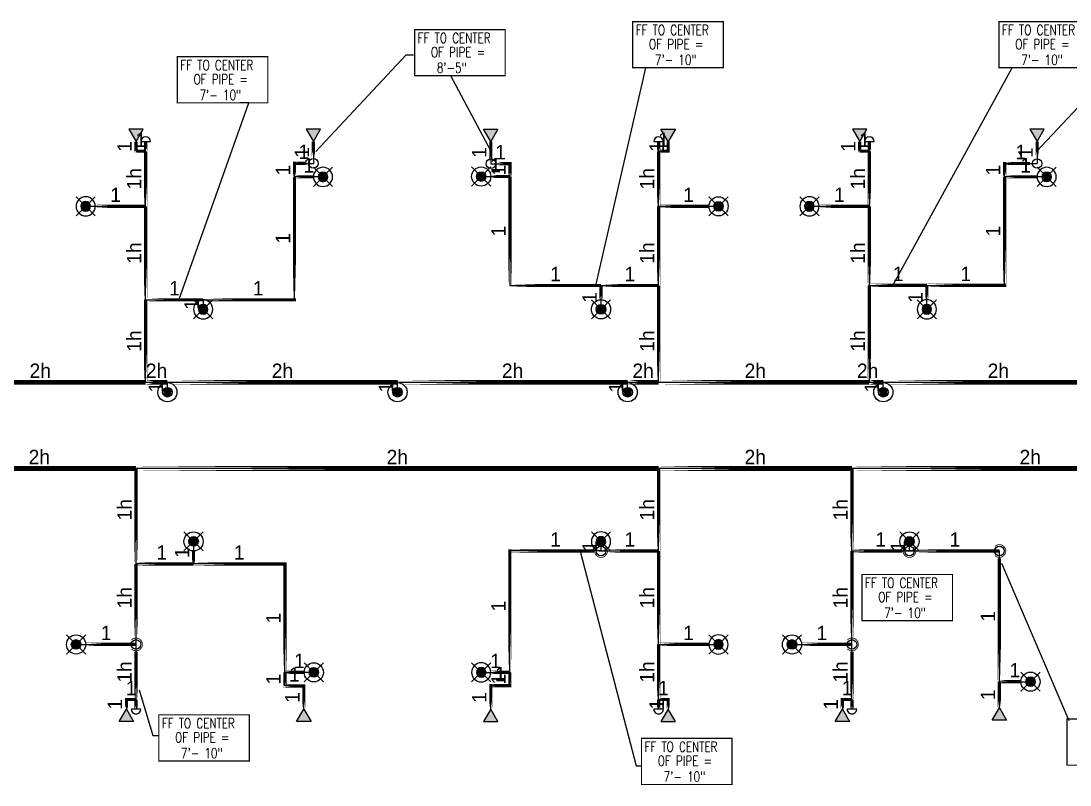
# Model space of a CAD drawing. Header units: inches. Extents: x -3355 to 5264, y 2 to 1719.
# Drawn here: x -1472 to -815, y 73 to 551 of the extents above; entities that cross this region are included whole.
import ezdxf
from ezdxf.enums import TextEntityAlignment as Align

# ---------------------------------------------------------------- set-up
doc = ezdxf.new("R2010")
doc.units = ezdxf.units.IN
doc.header["$MEASUREMENT"] = 0
for name, color, linetype in [('Coordination', 1, 'Continuous'), ('headdn', 1, 'Continuous'), ('PIPEBL', 4, 'Continuous'), ('pipemn', 6, 'Continuous'), ('PIPESPC', 1, 'Continuous'), ('spk-cap', 1, 'Continuous'), ('spk-piperise', 1, 'Continuous'), ('TIDYPIPE', 1, 'Continuous')]:
    doc.layers.add(name, color=color, linetype=linetype)
doc.styles.add('PDA1', font='ROMAND', dxfattribs={"width": 0.755})
doc.styles.add('PIPE', font='PIPE.SHX')
doc.dimstyles.get("Standard").update_dxf_attribs({"dimtxt": 0.18, "dimasz": 0.18, "dimexe": 0.18, "dimexo": 0.0625, "dimgap": 0.09, "dimtad": 0, "dimtih": 1, "dimtoh": 1, "dimdec": 4, "dimzin": 0, "dimdsep": 46, "dimtxsty": 'Standard', "dimcen": 0.09, "dimadec": 0, "dimazin": 0, "dimtfac": 1, "dimtdec": 4, "dimtofl": 0, "dimtmove": 0, "dimatfit": 3, "dimfxl": 1, "dimtolj": 1, "dimtzin": 0, "dimarcsym": 0})

# ---------------------------------------------------------------- blocks, each defined once
blk = doc.blocks.new('dpend1')
for radius in [6, 3]:
    blk.add_circle((0, 0), radius)
for points in [[(0.01, 2.97), (-2.53, -1.59), (-2.62, 1.36)], [(0.01, 2.97), (-2.49, -1.59), (2.52, -1.59)], [(2.52, -1.59), (0.01, 2.97), (2.6, 1.47)], [(2.52, -1.59), (-2.53, -1.59), (0.01, -2.98)]]:
    blk.add_solid(points)
blk = doc.blocks.new('side2')
for p, q in [((0, 0), (7.79, 4.5)), ((7.79, -4.5), (0, 0)), ((7.79, 4.5), (7.79, -4.5))]:
    blk.add_line(p, q)
blk.add_solid([(7.79, -4.5), (0, 0), (7.79, 4.5)])
blk = doc.blocks.new('dpend2')
for p, q in [((-6, -6), (6, 6)), ((6, -6), (-6, 6))]:
    blk.add_line(p, q)
for radius in [6, 3]:
    blk.add_circle((0, 0), radius)
for points in [[(0, 0), (-3, 0), (-2.08, 2.07)], [(0, 0), (-3, 0), (-2.08, -2.07)], [(0, 0), (0, 3), (-2.12, 2.14)], [(0, 0), (0, -3), (-2.12, -2.14)], [(0, 0), (0, 3), (2.12, 2.14)], [(0, 0), (3, 0), (2.08, 2.07)], [(0, 0), (3, 0), (2.08, -2.07)], [(0, 0), (0, -3), (2.12, -2.14)]]:
    blk.add_solid(points)
blk = doc.blocks.new('PIPESPC')
at = {"layer": 'PIPESPC', "style": 'PIPE', "width": 0.9}
blk.add_attdef('SIZE', text='', height=9, dxfattribs=at).set_placement((0, 4.02), align=Align.CENTER)
at = {"layer": 'PIPESPC', "style": 'PIPE', "flags": 1}
blk.add_attdef('SCHED', (25.3, 3.89), '', height=9, dxfattribs=at)
blk = doc.blocks.new('rise')
blk.add_circle((0, 0), 3)
blk = doc.blocks.new('CAP')
blk.add_line((0, 3), (0, -3))
blk.add_arc((0, 0), 3, 270, 90)
blk = doc.blocks.new('vvvvbbbbbbbb')
at = {"layer": 'Coordination', "const_width": 0.75}
blk.add_lwpolyline([(2834.89, 1670.01), (2834.89, 1641.14), (2891.57, 1641.14), (2891.57, 1670.01), (2834.89, 1670.01)], dxfattribs=at)
at = {"layer": 'Coordination', "style": 'PDA1', "width": 0.755}
for s, p in [('FF TO CENTER', (2836.77, 1661.59)), ('OF PIPE = ', (2845.03, 1652.74)), ('7\'- 10"', (2848.77, 1642.88))]:
    blk.add_text(s, height=6.3, dxfattribs=at).set_placement(p)
blk = doc.blocks.new('vvvvvvvvbbb')
at = {"layer": 'Coordination', "const_width": 0.75}
blk.add_lwpolyline([(1974.8, 1907.38), (1974.8, 1878.51), (2031.47, 1878.51), (2031.47, 1907.38), (1974.8, 1907.38)], dxfattribs=at)
at = {"layer": 'Coordination', "style": 'PDA1', "width": 0.755}
for s, p in [('FF TO CENTER', (1976.68, 1898.96)), ('OF PIPE = ', (1984.93, 1890.11)), ('8\'-5"', (1988.67, 1880.25))]:
    blk.add_text(s, height=6.3, dxfattribs=at).set_placement(p)
blk = doc.blocks.new('TIDYRUN')
at = {"const_width": 0.5}
blk.add_lwpolyline([(-2.83, 2.83, -2.414214), (-2.83, -2.83, -1.737895)], format="xyb", dxfattribs=at)

msp = doc.modelspace()

# ---------------------------------------------------------------- linework, layer by layer
at = {"layer": 'Coordination', "const_width": 0.75}
msp.add_lwpolyline([(-817.02, 114.12), (-817.02, 85.25), (-760.34, 85.25), (-760.34, 114.12), (-817.02, 114.12)], dxfattribs=at)
at = {"layer": 'PIPEBL'}
for p, q in [((-1399.63, 469.64), (-1399.63, 475.64)), ((-1393.63, 469.64), (-1393.63, 475.64)), ((-1288.63, 475.64), (-1288.63, 462.05)), ((-1177.63, 475.64), (-1177.63, 462.02)), ((-1072.63, 469.64), (-1072.63, 475.64)), ((-1066.63, 469.64), (-1066.63, 475.64)), ((-946.74, 469.64), (-946.74, 475.64)), ((-940.74, 469.64), (-940.74, 475.64)), ((-835.74, 475.64), (-835.74, 461.95)), ((-1399.63, 469.64), (-1393.63, 469.64)), ((-1393.63, 435.14), (-1393.63, 469.64)), ((-1072.63, 435.14), (-1072.63, 469.64)), ((-1072.63, 469.64), (-1066.63, 469.64)), ((-946.74, 469.64), (-940.74, 469.64)), ((-940.74, 435.14), (-940.74, 469.64)), ((-1300.46, 453.57), (-1300.46, 462.05)), ((-1300.46, 462.05), (-1288.63, 462.05)), ((-1177.54, 461.82), (-1165.63, 461.82)), ((-1165.63, 461.82), (-1165.63, 453.78)), ((-856.08, 453.6), (-856.08, 461.95)), ((-856.08, 461.95), (-835.74, 461.95)), ((-1300.46, 376.64), (-1300.46, 453.57)), ((-1282.63, 453.57), (-1300.46, 453.57)), ((-1183.63, 453.78), (-1165.63, 453.78)), ((-1165.63, 453.78), (-1165.63, 385.56)), ((-856.08, 385.63), (-856.08, 453.6)), ((-829.74, 453.6), (-856.08, 453.6)), ((-1431.13, 435.14), (-1393.63, 435.14)), ((-1393.63, 376.64), (-1393.63, 435.14)), ((-1072.63, 435.14), (-1035.13, 435.14)), ((-1072.63, 385.56), (-1072.63, 435.14)), ((-978.24, 435.14), (-940.74, 435.14)), ((-940.74, 385.63), (-940.74, 435.14)), ((-1165.63, 385.56), (-1108.63, 385.56)), ((-1108.63, 385.56), (-1072.63, 385.56)), ((-1108.63, 370.64), (-1108.63, 385.56)), ((-1072.63, 325), (-1072.63, 385.56)), ((-940.74, 325), (-940.74, 385.63)), ((-940.74, 385.63), (-904.74, 385.63)), ((-904.74, 385.63), (-856.08, 385.63)), ((-904.74, 370.64), (-904.74, 385.63)), ((-1393.63, 325), (-1393.63, 376.64)), ((-1393.63, 376.64), (-1357.63, 376.64)), ((-1357.63, 376.64), (-1357.63, 370.64)), ((-1357.63, 376.64), (-1300.46, 376.64)), ((-1380, 318.74), (-1380, 325)), ((-1236, 318.74), (-1236, 325)), ((-1092, 318.74), (-1092, 325)), ((-932, 318.74), (-932, 325)), ((-1399.63, 211.25), (-1399.63, 271)), ((-1072.63, 219.36), (-1072.63, 271)), ((-951.63, 219.36), (-951.63, 271)), ((-1363.63, 225.36), (-1363.63, 211.25)), ((-1108.63, 219.36), (-1108.63, 225.36)), ((-915.63, 219.36), (-915.63, 225.36)), ((-1108.63, 219.36), (-1165.67, 219.36)), ((-1165.67, 143.36), (-1165.67, 219.36)), ((-1108.63, 219.36), (-1072.63, 219.36)), ((-1072.63, 160.86), (-1072.63, 219.36)), ((-951.63, 160.86), (-951.63, 219.36)), ((-951.63, 219.36), (-915.63, 219.36)), ((-915.63, 219.36), (-859.35, 219.36)), ((-859.35, 137.53), (-859.35, 219.36)), ((-1399.63, 160.86), (-1399.63, 211.25)), ((-1363.63, 211.25), (-1399.63, 211.25)), ((-1306.47, 211.25), (-1363.63, 211.25)), ((-1306.47, 143.36), (-1306.47, 211.25)), ((-1437.13, 160.86), (-1399.63, 160.86)), ((-1399.63, 126.36), (-1399.63, 160.86)), ((-1072.63, 126.36), (-1072.63, 160.86)), ((-1072.63, 160.86), (-1035.13, 160.86)), ((-989.13, 160.86), (-951.63, 160.86)), ((-951.63, 126.36), (-951.63, 160.86)), ((-1306.47, 134.89), (-1306.47, 143.36)), ((-1288.38, 143.36), (-1306.47, 143.36)), ((-1183.63, 143.36), (-1165.67, 143.36)), ((-1165.67, 135.03), (-1165.67, 143.36)), ((-1294.63, 134.89), (-1306.47, 134.89)), ((-1294.63, 120.36), (-1294.63, 134.89)), ((-1165.67, 135.03), (-1177.63, 135.03)), ((-1177.63, 120.36), (-1177.63, 135.03)), ((-859.35, 121.25), (-859.35, 137.53)), ((-859.35, 137.53), (-839.9, 137.53)), ((-1405.63, 126.36), (-1399.63, 126.36)), ((-1405.63, 126.36), (-1405.63, 120.36)), ((-1399.63, 126.36), (-1399.63, 120.36)), ((-1072.63, 126.36), (-1066.63, 126.36)), ((-1072.63, 126.36), (-1072.63, 120.36)), ((-1066.63, 126.36), (-1066.63, 120.36)), ((-957.63, 126.36), (-951.63, 126.36)), ((-957.63, 126.36), (-957.63, 120.36)), ((-951.63, 126.36), (-951.63, 120.36))]:
    msp.add_line(p, q, dxfattribs=at)
at = {"layer": 'pipemn'}
for p, q in [((-1525.51, 325), (-1393.63, 325)), ((-1393.63, 325), (-1380, 325)), ((-1380, 325), (-1236, 325)), ((-1236, 325), (-1092, 325)), ((-1092, 325), (-1072.63, 325)), ((-1072.63, 325), (-940.74, 325)), ((-940.74, 325), (-932, 325)), ((-932, 325), (-788, 325)), ((-1399.63, 271), (-1520.63, 271)), ((-1072.63, 271), (-1399.63, 271)), ((-951.63, 271), (-1072.63, 271)), ((-728.49, 271), (-951.63, 271))]:
    msp.add_line(p, q, dxfattribs=at)
at = {"layer": 'TIDYPIPE', "color": 1}
for points, const_width in [([(-1399.63, 468.64), (-1399.63, 475.64)], 2), ([(-1393.63, 469.64), (-1393.63, 475.64)], 2), ([(-1288.63, 466.55), (-1288.63, 475.64)], 2), ([(-1177.63, 462.02), (-1177.63, 475.64)], 2), ([(-1072.63, 469.64), (-1072.63, 475.64)], 2), ([(-1066.63, 468.64), (-1066.63, 475.64)], 2), ([(-946.74, 468.64), (-946.74, 475.64)], 2), ([(-940.74, 469.64), (-940.74, 475.64)], 2), ([(-835.74, 466.45), (-835.74, 475.64)], 2), ([(-1400.63, 469.64), (-1393.63, 469.64)], 2), ([(-1393.63, 435.14), (-1393.63, 469.64)], 2), ([(-1072.63, 469.64), (-1065.63, 469.64)], 2), ([(-1072.63, 435.14), (-1072.63, 469.64)], 2), ([(-947.74, 469.64), (-940.74, 469.64)], 2), ([(-940.74, 435.14), (-940.74, 469.64)], 2), ([(-1301.46, 462.05), (-1293.13, 462.05)], 2), ([(-1300.46, 453.57), (-1300.46, 463.05)], 2), ([(-1173.04, 461.82), (-1164.63, 461.82)], 2), ([(-1165.63, 453.78), (-1165.63, 462.82)], 2), ([(-857.08, 461.95), (-840.24, 461.95)], 2), ([(-856.08, 453.6), (-856.08, 462.95)], 2), ([(-1300.46, 453.57), (-1288.63, 453.57)], 2), ([(-1300.46, 375.64), (-1300.46, 453.57)], 2), ([(-1177.63, 453.78), (-1165.63, 453.78)], 2), ([(-1165.63, 384.56), (-1165.63, 453.78)], 2), ([(-856.08, 453.6), (-835.74, 453.6)], 2), ([(-856.08, 384.63), (-856.08, 453.6)], 2), ([(-1425.13, 435.14), (-1393.63, 435.14)], 2), ([(-1393.63, 376.64), (-1393.63, 435.14)], 2), ([(-1072.63, 435.14), (-1041.13, 435.14)], 2), ([(-1072.63, 385.56), (-1072.63, 435.14)], 2), ([(-972.24, 435.14), (-940.74, 435.14)], 2), ([(-940.74, 385.63), (-940.74, 435.14)], 2), ([(-1166.63, 385.56), (-1108.63, 385.56)], 2), ([(-1108.63, 385.56), (-1072.63, 385.56)], 2), ([(-1108.63, 376.64), (-1108.63, 385.56)], 2), ([(-1072.63, 325), (-1072.63, 385.56)], 2), ([(-940.74, 385.63), (-904.74, 385.63)], 2), ([(-940.74, 325), (-940.74, 385.63)], 2), ([(-904.74, 385.63), (-855.08, 385.63)], 2), ([(-904.74, 376.64), (-904.74, 385.63)], 2), ([(-1393.63, 376.64), (-1357.63, 376.64)], 2), ([(-1393.63, 325), (-1393.63, 376.64)], 2), ([(-1357.63, 376.64), (-1299.46, 376.64)], 2), ([(-1525.51, 325), (-1393.63, 325)], 3), ([(-1393.63, 325), (-1380, 325)], 3), ([(-1380, 325), (-1236, 325)], 3), ([(-1236, 325), (-1092, 325)], 3), ([(-1092, 325), (-1072.63, 325)], 3), ([(-1072.63, 325), (-940.74, 325)], 3), ([(-940.74, 325), (-932, 325)], 3), ([(-932, 325), (-788, 325)], 3), ([(-1520.63, 271), (-1399.63, 271)], 3), ([(-1399.63, 271), (-1072.63, 271)], 3), ([(-1399.63, 211.25), (-1399.63, 271)], 2), ([(-1072.63, 271), (-951.63, 271)], 3), ([(-1072.63, 219.36), (-1072.63, 271)], 2), ([(-951.63, 271), (-728.49, 271)], 3), ([(-951.63, 219.36), (-951.63, 271)], 2), ([(-1363.63, 211.25), (-1363.63, 219.36)], 2), ([(-1166.67, 219.36), (-1113.13, 219.36)], 2), ([(-1165.67, 143.36), (-1165.67, 220.36)], 2), ([(-1104.13, 219.36), (-1072.63, 219.36)], 2), ([(-1072.63, 160.86), (-1072.63, 219.36)], 2), ([(-951.63, 165.36), (-951.63, 219.36)], 2), ([(-951.63, 219.36), (-920.13, 219.36)], 2), ([(-911.13, 219.36), (-859.35, 219.36)], 2), ([(-1399.63, 165.36), (-1399.63, 211.25)], 2), ([(-1399.63, 211.25), (-1363.63, 211.25)], 2), ([(-1363.63, 211.25), (-1305.47, 211.25)], 2), ([(-1306.47, 143.36), (-1306.47, 212.25)], 2), ([(-859.35, 137.53), (-859.35, 214.86)], 2), ([(-1431.13, 160.86), (-1399.63, 160.86)], 2), ([(-1072.63, 126.36), (-1072.63, 160.86)], 2), ([(-1072.63, 160.86), (-1041.13, 160.86)], 2), ([(-983.13, 160.86), (-951.63, 160.86)], 2), ([(-1399.63, 126.36), (-1399.63, 156.36)], 2), ([(-951.63, 126.36), (-951.63, 156.36)], 2), ([(-1306.47, 133.89), (-1306.47, 143.36)], 2), ([(-1306.47, 143.36), (-1294.38, 143.36)], 2), ([(-1177.63, 143.36), (-1165.67, 143.36)], 2), ([(-1165.67, 134.03), (-1165.67, 143.36)], 2), ([(-859.35, 137.53), (-845.9, 137.53)], 2), ([(-859.35, 121.25), (-859.35, 137.53)], 2), ([(-1307.47, 134.89), (-1293.63, 134.89)], 2), ([(-1294.63, 120.36), (-1294.63, 135.89)], 2), ([(-1178.63, 135.03), (-1164.67, 135.03)], 2), ([(-1177.63, 120.36), (-1177.63, 136.03)], 2), ([(-1406.63, 126.36), (-1399.63, 126.36)], 2), ([(-1405.63, 120.36), (-1405.63, 127.36)], 2), ([(-1399.63, 120.36), (-1399.63, 126.36)], 2), ([(-1072.63, 120.36), (-1072.63, 126.36)], 2), ([(-1072.63, 126.36), (-1065.63, 126.36)], 2), ([(-1066.63, 120.36), (-1066.63, 127.36)], 2), ([(-958.63, 126.36), (-951.63, 126.36)], 2), ([(-957.63, 120.36), (-957.63, 127.36)], 2), ([(-951.63, 120.36), (-951.63, 126.36)], 2)]:
    msp.add_lwpolyline(points, close=True, dxfattribs=dict(at, const_width=const_width))

# ---------------------------------------------------------------- block references
at = {"layer": 'Coordination'}
msp.add_blockref('vvvvvvvvbbb', (-3200.09, -1361.58), dxfattribs=at)
at = {"layer": 'headdn', "extrusion": (0, 0, -1), "zscale": -1}
for name, p, rotation in [('side2', (1399.63, 475.64), 90), ('side2', (1288.63, 475.64), 90), ('side2', (946.74, 475.64), 90), ('side2', (835.74, 475.64), 90), ('dpend2', (1108.63, 225.36), 180), ('dpend2', (1035.13, 160.86), 180), ('dpend2', (1183.62, 143.36), 180), ('side2', (1177.63, 120.36), 270), ('side2', (1066.63, 120.36), 270)]:
    msp.add_blockref(name, p, dxfattribs=dict(at, rotation=rotation))
at = {"layer": 'headdn'}
for name, p, rotation in [('side2', (-1177.63, 475.64), 90), ('side2', (-1066.63, 475.64), 90), ('dpend2', (-1363.63, 225.36), 180), ('dpend2', (-915.63, 225.36), 180), ('dpend2', (-1437.13, 160.86), 180), ('dpend2', (-989.13, 160.86), 180), ('dpend2', (-1288.38, 143.36), 180), ('dpend2', (-839.9, 137.53), 180), ('side2', (-1405.63, 120.36), 270), ('side2', (-1294.63, 120.36), 270), ('side2', (-957.63, 120.36), 270), ('side2', (-859.35, 121.25), 270)]:
    msp.add_blockref(name, p, dxfattribs=dict(at, rotation=rotation))
at = {"layer": 'headdn', "extrusion": (0, 0, -1), "zscale": -1}
for p in [(1282.63, 453.57), (829.74, 453.6), (1431.13, 435.14), (978.24, 435.14), (1357.63, 370.64), (904.74, 370.64)]:
    msp.add_blockref('dpend2', p, dxfattribs=at)
at = {"layer": 'headdn'}
for name, p in [('dpend2', (-1183.63, 453.78)), ('dpend2', (-1035.13, 435.14)), ('dpend2', (-1108.63, 370.64)), ('dpend1', (-1380, 318.74)), ('dpend1', (-1236, 318.74)), ('dpend1', (-1092, 318.74)), ('dpend1', (-932, 318.74))]:
    msp.add_blockref(name, p, dxfattribs=at)
at = {"layer": 'PIPESPC'}
for p in [(-3923.68, -1119.21), (-3694.48, -1119.21), (-4208.68, -1141.21), (-3780.23, -1465.36), (-4220.25, -1553.24), (-3918.2, -1567.93)]:
    msp.add_blockref('vvvvbbbbbbbb', p, dxfattribs=at)
ref = msp.add_blockref('PIPESPC', (-1396.63, 469.64), dxfattribs=at)
ref.add_attrib('SIZE', '1', dxfattribs={"color": 0, "height": 9, "style": 'PIPE'}).set_placement((-1396.63, 469.64), align=Align.BOTTOM_CENTER)
ref = msp.add_blockref('PIPESPC', (-1069.63, 469.64), dxfattribs=at)
ref.add_attrib('SIZE', '1', dxfattribs={"color": 0, "height": 9, "style": 'PIPE'}).set_placement((-1069.63, 469.64), align=Align.BOTTOM_CENTER)
ref = msp.add_blockref('PIPESPC', (-943.74, 469.64), dxfattribs=at)
ref.add_attrib('SIZE', '1', dxfattribs={"color": 0, "height": 9, "style": 'PIPE'}).set_placement((-943.74, 469.64), align=Align.BOTTOM_CENTER)
ref = msp.add_blockref('PIPESPC', (-1399.63, 472.64), dxfattribs=dict(at, rotation=90))
ref.add_attrib('SIZE', '1', dxfattribs={"color": 0, "height": 9, "rotation": 90, "style": 'PIPE'}).set_placement((-1399.63, 472.64), align=Align.BOTTOM_CENTER)
ref = msp.add_blockref('PIPESPC', (-1294.54, 462.05), dxfattribs=at)
ref.add_attrib('SIZE', '1', dxfattribs={"color": 0, "height": 9, "style": 'PIPE'}).set_placement((-1294.54, 462.05), align=Align.BOTTOM_CENTER)
ref = msp.add_blockref('PIPESPC', (-1171.59, 461.82), dxfattribs=at)
ref.add_attrib('SIZE', '1', dxfattribs={"color": 0, "height": 9, "style": 'PIPE'}).set_placement((-1171.59, 461.82), align=Align.BOTTOM_CENTER)
ref = msp.add_blockref('PIPESPC', (-1066.63, 472.64), dxfattribs=dict(at, rotation=90))
ref.add_attrib('SIZE', '1', dxfattribs={"color": 0, "height": 9, "rotation": 90, "style": 'PIPE'}).set_placement((-1066.63, 472.64), align=Align.BOTTOM_CENTER)
ref = msp.add_blockref('PIPESPC', (-946.74, 472.64), dxfattribs=dict(at, rotation=90))
ref.add_attrib('SIZE', '1', dxfattribs={"color": 0, "height": 9, "rotation": 90, "style": 'PIPE'}).set_placement((-946.74, 472.64), align=Align.BOTTOM_CENTER)
ref = msp.add_blockref('PIPESPC', (-845.91, 461.95), dxfattribs=at)
ref.add_attrib('SIZE', '1', dxfattribs={"color": 0, "height": 9, "style": 'PIPE'}).set_placement((-845.91, 461.95), align=Align.BOTTOM_CENTER)
ref = msp.add_blockref('PIPESPC', (-1288.63, 468.84), dxfattribs=dict(at, rotation=90))
ref.add_attrib('SIZE', '1', dxfattribs={"color": 0, "height": 9, "rotation": 90, "style": 'PIPE'}).set_placement((-1288.63, 468.84), align=Align.BOTTOM_CENTER)
ref = msp.add_blockref('PIPESPC', (-1177.63, 468.83), dxfattribs=dict(at, rotation=90))
ref.add_attrib('SIZE', '1', dxfattribs={"color": 0, "height": 9, "rotation": 90, "style": 'PIPE'}).set_placement((-1177.63, 468.83), align=Align.BOTTOM_CENTER)
ref = msp.add_blockref('PIPESPC', (-835.74, 468.79), dxfattribs=dict(at, rotation=90))
ref.add_attrib('SIZE', '1', dxfattribs={"color": 0, "height": 9, "rotation": 90, "style": 'PIPE'}).set_placement((-835.74, 468.79), align=Align.BOTTOM_CENTER)
ref = msp.add_blockref('PIPESPC', (-1300.46, 457.81), dxfattribs=dict(at, rotation=90))
ref.add_attrib('SIZE', '1', dxfattribs={"color": 0, "height": 9, "rotation": 90, "style": 'PIPE'}).set_placement((-1300.46, 457.81), align=Align.BOTTOM_CENTER)
ref = msp.add_blockref('PIPESPC', (-1291.54, 453.57), dxfattribs=at)
ref.add_attrib('SIZE', '1', dxfattribs={"color": 0, "height": 9, "style": 'PIPE'}).set_placement((-1291.54, 453.57), align=Align.BOTTOM_CENTER)
ref = msp.add_blockref('PIPESPC', (-1165.63, 457.8), dxfattribs=dict(at, rotation=90))
ref.add_attrib('SIZE', '1', dxfattribs={"color": 0, "height": 9, "rotation": 90, "style": 'PIPE'}).set_placement((-1165.63, 457.8), align=Align.BOTTOM_CENTER)
ref = msp.add_blockref('PIPESPC', (-1174.63, 453.78), dxfattribs=at)
ref.add_attrib('SIZE', '1', dxfattribs={"color": 0, "height": 9, "style": 'PIPE'}).set_placement((-1174.63, 453.78), align=Align.BOTTOM_CENTER)
ref = msp.add_blockref('PIPESPC', (-856.08, 457.78), dxfattribs=dict(at, rotation=90))
ref.add_attrib('SIZE', '1', dxfattribs={"color": 0, "height": 9, "rotation": 90, "style": 'PIPE'}).set_placement((-856.08, 457.78), align=Align.BOTTOM_CENTER)
ref = msp.add_blockref('PIPESPC', (-842.91, 453.6), dxfattribs=at)
ref.add_attrib('SIZE', '1', dxfattribs={"color": 0, "height": 9, "style": 'PIPE'}).set_placement((-842.91, 453.6), align=Align.BOTTOM_CENTER)
ref = msp.add_blockref('PIPESPC', (-1393.63, 452.39), dxfattribs=dict(at, rotation=90))
ref.add_attrib('SIZE', '1h', dxfattribs={"color": 0, "height": 9, "rotation": 90, "style": 'PIPE'}).set_placement((-1393.63, 452.39), align=Align.BOTTOM_CENTER)
ref = msp.add_blockref('PIPESPC', (-1072.63, 452.39), dxfattribs=dict(at, rotation=90))
ref.add_attrib('SIZE', '1h', dxfattribs={"color": 0, "height": 9, "rotation": 90, "style": 'PIPE'}).set_placement((-1072.63, 452.39), align=Align.BOTTOM_CENTER)
ref = msp.add_blockref('PIPESPC', (-940.74, 452.39), dxfattribs=dict(at, rotation=90))
ref.add_attrib('SIZE', '1h', dxfattribs={"color": 0, "height": 9, "rotation": 90, "style": 'PIPE'}).set_placement((-940.74, 452.39), align=Align.BOTTOM_CENTER)
ref = msp.add_blockref('PIPESPC', (-1412.38, 435.14), dxfattribs=at)
ref.add_attrib('SIZE', '1', dxfattribs={"color": 0, "height": 9, "style": 'PIPE'}).set_placement((-1412.38, 435.14), align=Align.BOTTOM_CENTER)
ref = msp.add_blockref('PIPESPC', (-1053.88, 435.14), dxfattribs=at)
ref.add_attrib('SIZE', '1', dxfattribs={"color": 0, "height": 9, "style": 'PIPE'}).set_placement((-1053.88, 435.14), align=Align.BOTTOM_CENTER)
ref = msp.add_blockref('PIPESPC', (-959.49, 435.14), dxfattribs=at)
ref.add_attrib('SIZE', '1', dxfattribs={"color": 0, "height": 9, "style": 'PIPE'}).set_placement((-959.49, 435.14), align=Align.BOTTOM_CENTER)
ref = msp.add_blockref('PIPESPC', (-1165.63, 419.67), dxfattribs=dict(at, rotation=90))
ref.add_attrib('SIZE', '1', dxfattribs={"color": 0, "height": 9, "rotation": 90, "style": 'PIPE'}).set_placement((-1165.63, 419.67), align=Align.BOTTOM_CENTER)
ref = msp.add_blockref('PIPESPC', (-856.08, 419.61), dxfattribs=dict(at, rotation=90))
ref.add_attrib('SIZE', '1', dxfattribs={"color": 0, "height": 9, "rotation": 90, "style": 'PIPE'}).set_placement((-856.08, 419.61), align=Align.BOTTOM_CENTER)
ref = msp.add_blockref('PIPESPC', (-1300.46, 415.1), dxfattribs=dict(at, rotation=90))
ref.add_attrib('SIZE', '1', dxfattribs={"color": 0, "height": 9, "rotation": 90, "style": 'PIPE'}).set_placement((-1300.46, 415.1), align=Align.BOTTOM_CENTER)
ref = msp.add_blockref('PIPESPC', (-1393.63, 405.89), dxfattribs=dict(at, rotation=89.99999999999821))
ref.add_attrib('SIZE', '1h', dxfattribs={"color": 0, "height": 9, "rotation": 90, "style": 'PIPE'}).set_placement((-1393.63, 405.89), align=Align.BOTTOM_CENTER)
ref = msp.add_blockref('PIPESPC', (-1072.63, 405.89), dxfattribs=dict(at, rotation=90))
ref.add_attrib('SIZE', '1h', dxfattribs={"color": 0, "height": 9, "rotation": 90, "style": 'PIPE'}).set_placement((-1072.63, 405.89), align=Align.BOTTOM_CENTER)
ref = msp.add_blockref('PIPESPC', (-940.74, 405.89), dxfattribs=dict(at, rotation=89.99999999999821))
ref.add_attrib('SIZE', '1h', dxfattribs={"color": 0, "height": 9, "rotation": 90, "style": 'PIPE'}).set_placement((-940.74, 405.89), align=Align.BOTTOM_CENTER)
ref = msp.add_blockref('PIPESPC', (-1137.13, 385.56), dxfattribs=at)
ref.add_attrib('SIZE', '1', dxfattribs={"color": 0, "height": 9, "style": 'PIPE'}).set_placement((-1137.13, 385.56), align=Align.BOTTOM_CENTER)
ref = msp.add_blockref('PIPESPC', (-1090.63, 385.56), dxfattribs=at)
ref.add_attrib('SIZE', '1', dxfattribs={"color": 0, "height": 9, "style": 'PIPE'}).set_placement((-1090.63, 385.56), align=Align.BOTTOM_CENTER)
ref = msp.add_blockref('PIPESPC', (-922.74, 385.63), dxfattribs=at)
ref.add_attrib('SIZE', '1', dxfattribs={"color": 0, "height": 9, "style": 'PIPE'}).set_placement((-922.74, 385.63), align=Align.BOTTOM_CENTER)
ref = msp.add_blockref('PIPESPC', (-880.41, 385.63), dxfattribs=at)
ref.add_attrib('SIZE', '1', dxfattribs={"color": 0, "height": 9, "style": 'PIPE'}).set_placement((-880.41, 385.63), align=Align.BOTTOM_CENTER)
ref = msp.add_blockref('PIPESPC', (-1375.63, 376.64), dxfattribs=at)
ref.add_attrib('SIZE', '1', dxfattribs={"color": 0, "height": 9, "style": 'PIPE'}).set_placement((-1375.63, 376.64), align=Align.BOTTOM_CENTER)
ref = msp.add_blockref('PIPESPC', (-1323.13, 376.64), dxfattribs=at)
ref.add_attrib('SIZE', '1', dxfattribs={"color": 0, "height": 9, "style": 'PIPE'}).set_placement((-1323.13, 376.64), align=Align.BOTTOM_CENTER)
ref = msp.add_blockref('PIPESPC', (-1108.63, 378.1), dxfattribs=dict(at, rotation=90))
ref.add_attrib('SIZE', '1', dxfattribs={"color": 0, "height": 9, "rotation": 90, "style": 'PIPE'}).set_placement((-1108.63, 378.1), align=Align.BOTTOM_CENTER)
ref = msp.add_blockref('PIPESPC', (-904.74, 378.13), dxfattribs=dict(at, rotation=90))
ref.add_attrib('SIZE', '1', dxfattribs={"color": 0, "height": 9, "rotation": 90, "style": 'PIPE'}).set_placement((-904.74, 378.13), align=Align.BOTTOM_CENTER)
ref = msp.add_blockref('PIPESPC', (-1357.63, 373.64), dxfattribs=dict(at, rotation=90))
ref.add_attrib('SIZE', '1', dxfattribs={"color": 0, "height": 9, "rotation": 90, "style": 'PIPE'}).set_placement((-1357.63, 373.64), align=Align.BOTTOM_CENTER)
ref = msp.add_blockref('PIPESPC', (-1393.63, 350.82), dxfattribs=dict(at, rotation=90.00000000000203))
ref.add_attrib('SIZE', '1h', dxfattribs={"color": 0, "height": 9, "rotation": 90, "style": 'PIPE'}).set_placement((-1393.63, 350.82), align=Align.BOTTOM_CENTER)
ref = msp.add_blockref('PIPESPC', (-1072.63, 350.82), dxfattribs=dict(at, rotation=90))
ref.add_attrib('SIZE', '1h', dxfattribs={"color": 0, "height": 9, "rotation": 90, "style": 'PIPE'}).set_placement((-1072.63, 350.82), align=Align.BOTTOM_CENTER)
ref = msp.add_blockref('PIPESPC', (-940.74, 350.82), dxfattribs=dict(at, rotation=90.00000000000203))
ref.add_attrib('SIZE', '1h', dxfattribs={"color": 0, "height": 9, "rotation": 90, "style": 'PIPE'}).set_placement((-940.74, 350.82), align=Align.BOTTOM_CENTER)
ref = msp.add_blockref('PIPESPC', (-1459.57, 325), dxfattribs=at)
ref.add_attrib('SIZE', '2h', dxfattribs={"color": 0, "height": 9, "style": 'PIPE'}).set_placement((-1459.57, 325), align=Align.BOTTOM_CENTER)
ref = msp.add_blockref('PIPESPC', (-1386.81, 325), dxfattribs=at)
ref.add_attrib('SIZE', '2h', dxfattribs={"color": 0, "height": 9, "style": 'PIPE'}).set_placement((-1386.81, 325), align=Align.BOTTOM_CENTER)
ref = msp.add_blockref('PIPESPC', (-1308, 325), dxfattribs=at)
ref.add_attrib('SIZE', '2h', dxfattribs={"color": 0, "height": 9, "style": 'PIPE'}).set_placement((-1308, 325), align=Align.BOTTOM_CENTER)
ref = msp.add_blockref('PIPESPC', (-1164, 325), dxfattribs=at)
ref.add_attrib('SIZE', '2h', dxfattribs={"color": 0, "height": 9, "style": 'PIPE'}).set_placement((-1164, 325), align=Align.BOTTOM_CENTER)
ref = msp.add_blockref('PIPESPC', (-1082.31, 325), dxfattribs=at)
ref.add_attrib('SIZE', '2h', dxfattribs={"color": 0, "height": 9, "style": 'PIPE'}).set_placement((-1082.31, 325), align=Align.BOTTOM_CENTER)
ref = msp.add_blockref('PIPESPC', (-1012.13, 325), dxfattribs=at)
ref.add_attrib('SIZE', '2h', dxfattribs={"color": 0, "height": 9, "style": 'PIPE'}).set_placement((-1012.13, 325), align=Align.BOTTOM_CENTER)
ref = msp.add_blockref('PIPESPC', (-941.81, 325), dxfattribs=at)
ref.add_attrib('SIZE', '2h', dxfattribs={"color": 0, "height": 9, "style": 'PIPE'}).set_placement((-941.81, 325), align=Align.BOTTOM_CENTER)
ref = msp.add_blockref('PIPESPC', (-860, 325), dxfattribs=at)
ref.add_attrib('SIZE', '2h', dxfattribs={"color": 0, "height": 9, "style": 'PIPE'}).set_placement((-860, 325), align=Align.BOTTOM_CENTER)
ref = msp.add_blockref('PIPESPC', (-1380, 321.87), dxfattribs=dict(at, rotation=90))
ref.add_attrib('SIZE', '1', dxfattribs={"color": 0, "height": 9, "rotation": 90, "style": 'PIPE'}).set_placement((-1380, 321.87), align=Align.BOTTOM_CENTER)
ref = msp.add_blockref('PIPESPC', (-1236, 321.87), dxfattribs=dict(at, rotation=90))
ref.add_attrib('SIZE', '1', dxfattribs={"color": 0, "height": 9, "rotation": 90, "style": 'PIPE'}).set_placement((-1236, 321.87), align=Align.BOTTOM_CENTER)
ref = msp.add_blockref('PIPESPC', (-1092, 321.87), dxfattribs=dict(at, rotation=90))
ref.add_attrib('SIZE', '1', dxfattribs={"color": 0, "height": 9, "rotation": 90, "style": 'PIPE'}).set_placement((-1092, 321.87), align=Align.BOTTOM_CENTER)
ref = msp.add_blockref('PIPESPC', (-932, 321.87), dxfattribs=dict(at, rotation=90))
ref.add_attrib('SIZE', '1', dxfattribs={"color": 0, "height": 9, "rotation": 90, "style": 'PIPE'}).set_placement((-932, 321.87), align=Align.BOTTOM_CENTER)
ref = msp.add_blockref('PIPESPC', (-1460.13, 271), dxfattribs=at)
ref.add_attrib('SIZE', '2h', dxfattribs={"color": 0, "height": 9, "style": 'PIPE'}).set_placement((-1460.13, 271), align=Align.BOTTOM_CENTER)
ref = msp.add_blockref('PIPESPC', (-1236.13, 271), dxfattribs=at)
ref.add_attrib('SIZE', '2h', dxfattribs={"color": 0, "height": 9, "style": 'PIPE'}).set_placement((-1236.13, 271), align=Align.BOTTOM_CENTER)
ref = msp.add_blockref('PIPESPC', (-1012.13, 271), dxfattribs=at)
ref.add_attrib('SIZE', '2h', dxfattribs={"color": 0, "height": 9, "style": 'PIPE'}).set_placement((-1012.13, 271), align=Align.BOTTOM_CENTER)
ref = msp.add_blockref('PIPESPC', (-840.06, 271), dxfattribs=at)
ref.add_attrib('SIZE', '2h', dxfattribs={"color": 0, "height": 9, "style": 'PIPE'}).set_placement((-840.06, 271), align=Align.BOTTOM_CENTER)
ref = msp.add_blockref('PIPESPC', (-1399.63, 245.18), dxfattribs=dict(at, rotation=90))
ref.add_attrib('SIZE', '1h', dxfattribs={"color": 0, "height": 9, "rotation": 90, "style": 'PIPE'}).set_placement((-1399.63, 245.18), align=Align.BOTTOM_CENTER)
ref = msp.add_blockref('PIPESPC', (-1072.63, 245.18), dxfattribs=dict(at, rotation=90))
ref.add_attrib('SIZE', '1h', dxfattribs={"color": 0, "height": 9, "rotation": 90, "style": 'PIPE'}).set_placement((-1072.63, 245.18), align=Align.BOTTOM_CENTER)
ref = msp.add_blockref('PIPESPC', (-951.63, 245.18), dxfattribs=dict(at, rotation=90))
ref.add_attrib('SIZE', '1h', dxfattribs={"color": 0, "height": 9, "rotation": 90, "style": 'PIPE'}).set_placement((-951.63, 245.18), align=Align.BOTTOM_CENTER)
ref = msp.add_blockref('PIPESPC', (-1137.15, 219.36), dxfattribs=at)
ref.add_attrib('SIZE', '1', dxfattribs={"color": 0, "height": 9, "style": 'PIPE'}).set_placement((-1137.15, 219.36), align=Align.BOTTOM_CENTER)
ref = msp.add_blockref('PIPESPC', (-1090.63, 219.36), dxfattribs=at)
ref.add_attrib('SIZE', '1', dxfattribs={"color": 0, "height": 9, "style": 'PIPE'}).set_placement((-1090.63, 219.36), align=Align.BOTTOM_CENTER)
ref = msp.add_blockref('PIPESPC', (-933.63, 219.36), dxfattribs=at)
ref.add_attrib('SIZE', '1', dxfattribs={"color": 0, "height": 9, "style": 'PIPE'}).set_placement((-933.63, 219.36), align=Align.BOTTOM_CENTER)
ref = msp.add_blockref('PIPESPC', (-887.14, 219.36), dxfattribs=at)
ref.add_attrib('SIZE', '1', dxfattribs={"color": 0, "height": 9, "style": 'PIPE'}).set_placement((-887.14, 219.36), align=Align.BOTTOM_CENTER)
ref = msp.add_blockref('PIPESPC', (-1108.63, 222.36), dxfattribs=dict(at, rotation=90))
ref.add_attrib('SIZE', '1', dxfattribs={"color": 0, "height": 9, "rotation": 90, "style": 'PIPE'}).set_placement((-1108.63, 222.36), align=Align.BOTTOM_CENTER)
ref = msp.add_blockref('PIPESPC', (-915.63, 222.36), dxfattribs=dict(at, rotation=90))
ref.add_attrib('SIZE', '1', dxfattribs={"color": 0, "height": 9, "rotation": 90, "style": 'PIPE'}).set_placement((-915.63, 222.36), align=Align.BOTTOM_CENTER)
ref = msp.add_blockref('PIPESPC', (-1383.54, 211.25), dxfattribs=at)
ref.add_attrib('SIZE', '1', dxfattribs={"color": 0, "height": 9, "style": 'PIPE'}).set_placement((-1383.54, 211.25), align=Align.BOTTOM_CENTER)
ref = msp.add_blockref('PIPESPC', (-1363.63, 218.31), dxfattribs=dict(at, rotation=90))
ref.add_attrib('SIZE', '1', dxfattribs={"color": 0, "height": 9, "rotation": 90, "style": 'PIPE'}).set_placement((-1363.63, 218.31), align=Align.BOTTOM_CENTER)
ref = msp.add_blockref('PIPESPC', (-1335.05, 211.25), dxfattribs=at)
ref.add_attrib('SIZE', '1', dxfattribs={"color": 0, "height": 9, "style": 'PIPE'}).set_placement((-1335.05, 211.25), align=Align.BOTTOM_CENTER)
ref = msp.add_blockref('PIPESPC', (-1399.63, 190.11), dxfattribs=dict(at, rotation=90))
ref.add_attrib('SIZE', '1h', dxfattribs={"color": 0, "height": 9, "rotation": 90, "style": 'PIPE'}).set_placement((-1399.63, 190.11), align=Align.BOTTOM_CENTER)
ref = msp.add_blockref('PIPESPC', (-1072.63, 190.11), dxfattribs=dict(at, rotation=90))
ref.add_attrib('SIZE', '1h', dxfattribs={"color": 0, "height": 9, "rotation": 90, "style": 'PIPE'}).set_placement((-1072.63, 190.11), align=Align.BOTTOM_CENTER)
ref = msp.add_blockref('PIPESPC', (-951.63, 190.11), dxfattribs=dict(at, rotation=90))
ref.add_attrib('SIZE', '1h', dxfattribs={"color": 0, "height": 9, "rotation": 90, "style": 'PIPE'}).set_placement((-951.63, 190.11), align=Align.BOTTOM_CENTER)
ref = msp.add_blockref('PIPESPC', (-1165.67, 184.86), dxfattribs=dict(at, rotation=90))
ref.add_attrib('SIZE', '1', dxfattribs={"color": 0, "height": 9, "rotation": 90, "style": 'PIPE'}).set_placement((-1165.67, 184.86), align=Align.BOTTOM_CENTER)
ref = msp.add_blockref('PIPESPC', (-1306.47, 177.31), dxfattribs=dict(at, rotation=90))
ref.add_attrib('SIZE', '1', dxfattribs={"color": 0, "height": 9, "rotation": 90, "style": 'PIPE'}).set_placement((-1306.47, 177.31), align=Align.BOTTOM_CENTER)
ref = msp.add_blockref('PIPESPC', (-859.35, 178.45), dxfattribs=dict(at, rotation=90))
ref.add_attrib('SIZE', '1', dxfattribs={"color": 0, "height": 9, "rotation": 90, "style": 'PIPE'}).set_placement((-859.35, 178.45), align=Align.BOTTOM_CENTER)
ref = msp.add_blockref('PIPESPC', (-1418.38, 160.86), dxfattribs=at)
ref.add_attrib('SIZE', '1', dxfattribs={"color": 0, "height": 9, "style": 'PIPE'}).set_placement((-1418.38, 160.86), align=Align.BOTTOM_CENTER)
ref = msp.add_blockref('PIPESPC', (-1053.88, 160.86), dxfattribs=at)
ref.add_attrib('SIZE', '1', dxfattribs={"color": 0, "height": 9, "style": 'PIPE'}).set_placement((-1053.88, 160.86), align=Align.BOTTOM_CENTER)
ref = msp.add_blockref('PIPESPC', (-970.38, 160.86), dxfattribs=at)
ref.add_attrib('SIZE', '1', dxfattribs={"color": 0, "height": 9, "style": 'PIPE'}).set_placement((-970.38, 160.86), align=Align.BOTTOM_CENTER)
ref = msp.add_blockref('PIPESPC', (-1297.42, 143.36), dxfattribs=at)
ref.add_attrib('SIZE', '1', dxfattribs={"color": 0, "height": 9, "style": 'PIPE'}).set_placement((-1297.42, 143.36), align=Align.BOTTOM_CENTER)
ref = msp.add_blockref('PIPESPC', (-1174.65, 143.36), dxfattribs=at)
ref.add_attrib('SIZE', '1', dxfattribs={"color": 0, "height": 9, "style": 'PIPE'}).set_placement((-1174.65, 143.36), align=Align.BOTTOM_CENTER)
ref = msp.add_blockref('PIPESPC', (-1399.63, 143.61), dxfattribs=dict(at, rotation=90))
ref.add_attrib('SIZE', '1h', dxfattribs={"color": 0, "height": 9, "rotation": 90, "style": 'PIPE'}).set_placement((-1399.63, 143.61), align=Align.BOTTOM_CENTER)
ref = msp.add_blockref('PIPESPC', (-1300.55, 134.89), dxfattribs=at)
ref.add_attrib('SIZE', '1', dxfattribs={"color": 0, "height": 9, "style": 'PIPE'}).set_placement((-1300.55, 134.89), align=Align.BOTTOM_CENTER)
ref = msp.add_blockref('PIPESPC', (-1171.65, 135.03), dxfattribs=at)
ref.add_attrib('SIZE', '1', dxfattribs={"color": 0, "height": 9, "style": 'PIPE'}).set_placement((-1171.65, 135.03), align=Align.BOTTOM_CENTER)
ref = msp.add_blockref('PIPESPC', (-1072.63, 143.61), dxfattribs=dict(at, rotation=90))
ref.add_attrib('SIZE', '1h', dxfattribs={"color": 0, "height": 9, "rotation": 90, "style": 'PIPE'}).set_placement((-1072.63, 143.61), align=Align.BOTTOM_CENTER)
ref = msp.add_blockref('PIPESPC', (-951.63, 143.61), dxfattribs=dict(at, rotation=90))
ref.add_attrib('SIZE', '1h', dxfattribs={"color": 0, "height": 9, "rotation": 90, "style": 'PIPE'}).set_placement((-951.63, 143.61), align=Align.BOTTOM_CENTER)
ref = msp.add_blockref('PIPESPC', (-849.62, 137.53), dxfattribs=at)
ref.add_attrib('SIZE', '1', dxfattribs={"color": 0, "height": 9, "style": 'PIPE'}).set_placement((-849.62, 137.53), align=Align.BOTTOM_CENTER)
ref = msp.add_blockref('PIPESPC', (-1402.63, 126.36), dxfattribs=at)
ref.add_attrib('SIZE', '1', dxfattribs={"color": 0, "height": 9, "style": 'PIPE'}).set_placement((-1402.63, 126.36), align=Align.BOTTOM_CENTER)
ref = msp.add_blockref('PIPESPC', (-1306.47, 139.13), dxfattribs=dict(at, rotation=90))
ref.add_attrib('SIZE', '1', dxfattribs={"color": 0, "height": 9, "rotation": 90, "style": 'PIPE'}).set_placement((-1306.47, 139.13), align=Align.BOTTOM_CENTER)
ref = msp.add_blockref('PIPESPC', (-1165.67, 139.2), dxfattribs=dict(at, rotation=90))
ref.add_attrib('SIZE', '1', dxfattribs={"color": 0, "height": 9, "rotation": 90, "style": 'PIPE'}).set_placement((-1165.67, 139.2), align=Align.BOTTOM_CENTER)
ref = msp.add_blockref('PIPESPC', (-1069.63, 126.36), dxfattribs=at)
ref.add_attrib('SIZE', '1', dxfattribs={"color": 0, "height": 9, "style": 'PIPE'}).set_placement((-1069.63, 126.36), align=Align.BOTTOM_CENTER)
ref = msp.add_blockref('PIPESPC', (-954.63, 126.36), dxfattribs=at)
ref.add_attrib('SIZE', '1', dxfattribs={"color": 0, "height": 9, "style": 'PIPE'}).set_placement((-954.63, 126.36), align=Align.BOTTOM_CENTER)
ref = msp.add_blockref('PIPESPC', (-859.35, 129.39), dxfattribs=dict(at, rotation=90))
ref.add_attrib('SIZE', '1', dxfattribs={"color": 0, "height": 9, "rotation": 90, "style": 'PIPE'}).set_placement((-859.35, 129.39), align=Align.BOTTOM_CENTER)
ref = msp.add_blockref('PIPESPC', (-1405.63, 123.36), dxfattribs=dict(at, rotation=90))
ref.add_attrib('SIZE', '1', dxfattribs={"color": 0, "height": 9, "rotation": 90, "style": 'PIPE'}).set_placement((-1405.63, 123.36), align=Align.BOTTOM_CENTER)
ref = msp.add_blockref('PIPESPC', (-1294.63, 127.63), dxfattribs=dict(at, rotation=90))
ref.add_attrib('SIZE', '1', dxfattribs={"color": 0, "height": 9, "rotation": 90, "style": 'PIPE'}).set_placement((-1294.63, 127.63), align=Align.BOTTOM_CENTER)
ref = msp.add_blockref('PIPESPC', (-1177.63, 127.7), dxfattribs=dict(at, rotation=90))
ref.add_attrib('SIZE', '1', dxfattribs={"color": 0, "height": 9, "rotation": 90, "style": 'PIPE'}).set_placement((-1177.63, 127.7), align=Align.BOTTOM_CENTER)
ref = msp.add_blockref('PIPESPC', (-1066.63, 123.36), dxfattribs=dict(at, rotation=90))
ref.add_attrib('SIZE', '1', dxfattribs={"color": 0, "height": 9, "rotation": 90, "style": 'PIPE'}).set_placement((-1066.63, 123.36), align=Align.BOTTOM_CENTER)
ref = msp.add_blockref('PIPESPC', (-957.63, 123.36), dxfattribs=dict(at, rotation=90))
ref.add_attrib('SIZE', '1', dxfattribs={"color": 0, "height": 9, "rotation": 90, "style": 'PIPE'}).set_placement((-957.63, 123.36), align=Align.BOTTOM_CENTER)
at = {"layer": 'spk-cap'}
for p, rotation in [((-1393.63, 475.64), 90.00000000002773), ((-1072.63, 475.64), 90.00000000002773), ((-940.74, 475.64), 90.00000000002773), ((-1399.63, 120.36), 270.0000000000834), ((-1072.63, 120.36), 270.0000000000834), ((-951.63, 120.36), 270.0000000000834)]:
    msp.add_blockref('CAP', p, dxfattribs=dict(at, rotation=rotation))
at = {"layer": 'spk-piperise'}
for p in [(-1288.63, 462.05), (-835.74, 461.95), (-915.63, 219.36), (-859.35, 219.36)]:
    msp.add_blockref('rise', p, dxfattribs=at)
for p, rotation in [((-1177.54, 461.82), 180.0000000000555), ((-1108.63, 219.36), 180.0000000000549), ((-1399.63, 160.86), 90.00000000008332), ((-951.63, 160.86), 90.00000000008332)]:
    msp.add_blockref('rise', p, dxfattribs=dict(at, rotation=rotation))
at = {"layer": 'TIDYPIPE'}
for p in [(-859.35, 219.36), (-1399.63, 160.86), (-951.63, 160.86)]:
    msp.add_blockref('TIDYRUN', p, dxfattribs=at)
at = {"layer": 'TIDYPIPE', "rotation": 270}
for p in [(-1108.63, 219.36), (-915.63, 219.36)]:
    msp.add_blockref('TIDYRUN', p, dxfattribs=at)

# ---------------------------------------------------------------- leaders
at = {"layer": 'Coordination'}
for points in [[(-1287.09, 469.42), (-1230.59, 529.92), (-1226.09, 529.92)], [(-836.09, 469.42), (-779.59, 529.92), (-775.09, 529.92)], [(-1111.59, 386.42), (-1080.59, 521.92), (-1086.09, 521.92)], [(-925.59, 386.42), (-851.39, 521.92), (-856.89, 521.92)], [(-1177.59, 469.92), (-1202.59, 516.92), (-1206.59, 516.92)], [(-1372.59, 376.92), (-1329.09, 499.92), (-1334.59, 499.92)], [(-1121.59, 218.42), (-1086.59, 84.92), (-1083.09, 84.92)], [(-858.04, 211.8), (-815.99, 113.29)], [(-1397.59, 132.42), (-1389.09, 103.92), (-1385.59, 103.92)]]:
    msp.add_leader(points, dimstyle='Standard', dxfattribs=at)

doc.saveas('drawing.dxf')
